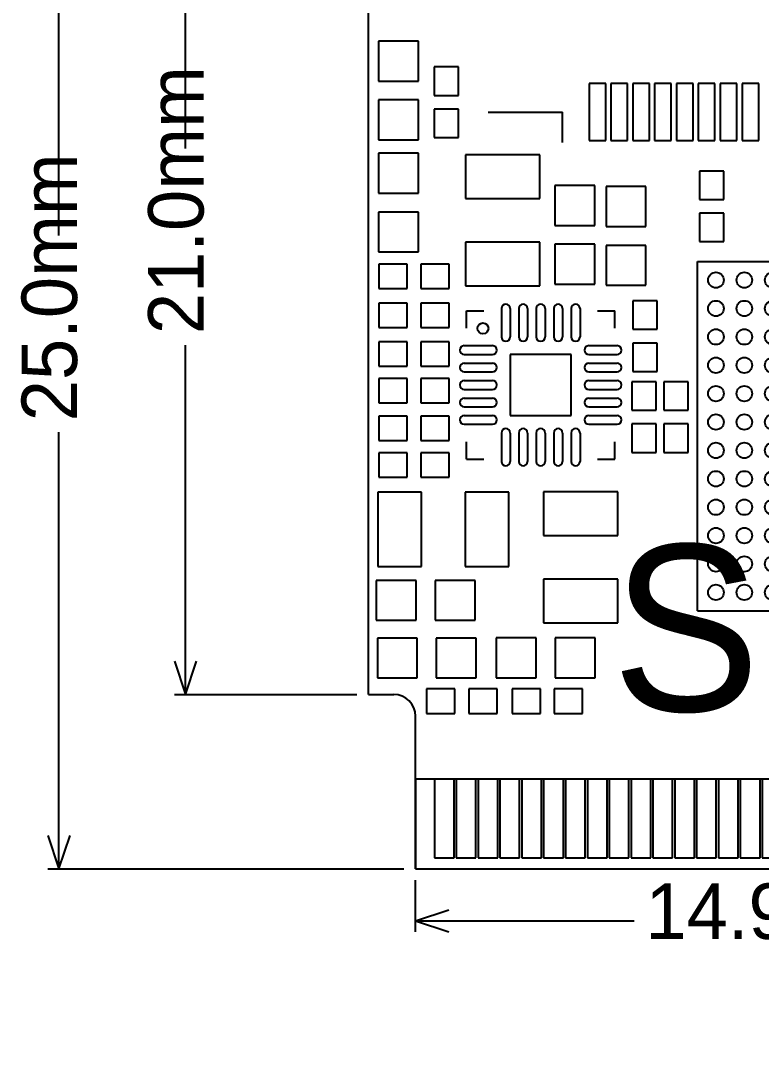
# Model space of a CAD drawing. Header units: millimetres. Extents: x -0.4 to 33.8, y 0 to 35.9.
# Drawn here: x -0.42 to 16.53, y 0 to 23.73 of the extents above; entities that cross this region are included whole.
import ezdxf

# ---------------------------------------------------------------- set-up
doc = ezdxf.new("R2010")
doc.units = ezdxf.units.MM
for name, color, linetype in [('KeepOutLayer', 6, 'Continuous'), ('TopOverlay', 2, 'Continuous'), ('TopSolder', 216, 'Continuous')]:
    doc.layers.add(name, color=color, linetype=linetype)

# ---------------------------------------------------------------- blocks, each defined once
blk = doc.blocks.new('C0603_M_9')
at = {"layer": 'TopSolder'}
for p, q in [((0.432, 0.457), (-0.483, 0.457)), ((-0.483, 0.457), (-0.483, -0.457)), ((0.432, -0.457), (0.432, 0.457)), ((1.778, 0.457), (0.864, 0.457)), ((0.864, 0.457), (0.864, -0.457)), ((1.778, -0.457), (1.778, 0.457)), ((-0.483, -0.457), (0.432, -0.457)), ((0.864, -0.457), (1.778, -0.457))]:
    blk.add_line(p, q, dxfattribs=at)
for centre in [(-0.025, 0), (1.321, 0)]:
    blk.add_circle(centre, 0, dxfattribs=at)
blk = doc.blocks.new('C0603_M_10')
at = {"layer": 'TopSolder'}
for p, q in [((0.432, 0.457), (-0.483, 0.457)), ((-0.483, 0.457), (-0.483, -0.457)), ((0.432, -0.457), (0.432, 0.457)), ((1.778, 0.457), (0.864, 0.457)), ((0.864, 0.457), (0.864, -0.457)), ((1.778, -0.457), (1.778, 0.457)), ((-0.483, -0.457), (0.432, -0.457)), ((0.864, -0.457), (1.778, -0.457))]:
    blk.add_line(p, q, dxfattribs=at)
for centre in [(-0.025, 0), (1.321, 0)]:
    blk.add_circle(centre, 0, dxfattribs=at)
blk = doc.blocks.new('QFN20_3_3_15')
at = {"layer": 'TopOverlay'}
for p, q in [((-1.7, 1.3), (-1.7, 1.7)), ((-1.7, 1.7), (-1.3, 1.7)), ((1.3, 1.7), (1.7, 1.7)), ((1.7, 1.3), (1.7, 1.7)), ((-1.7, -1.7), (-1.7, -1.3)), ((1.7, -1.7), (1.7, -1.3)), ((-1.7, -1.7), (-1.3, -1.7)), ((1.3, -1.7), (1.7, -1.7))]:
    blk.add_line(p, q, dxfattribs=at)
blk.add_circle((-1.321, 1.295), 0.125, dxfattribs=at)
at = {"layer": 'TopSolder'}
for p, q in [((-0.9, 1.75), (-0.9, 1.1)), ((-0.7, 1.75), (-0.7, 1.1)), ((-0.5, 1.75), (-0.5, 1.1)), ((-0.3, 1.75), (-0.3, 1.1)), ((-0.1, 1.75), (-0.1, 1.1)), ((0.1, 1.75), (0.1, 1.1)), ((0.3, 1.75), (0.3, 1.1)), ((0.5, 1.75), (0.5, 1.1)), ((0.7, 1.75), (0.7, 1.1)), ((0.9, 1.75), (0.9, 1.1)), ((-1.75, 0.9), (-1.1, 0.9)), ((1.1, 0.9), (1.75, 0.9)), ((-1.75, 0.7), (-1.1, 0.7)), ((-1.75, 0.5), (-1.1, 0.5)), ((-0.7, 0.7), (-0.7, -0.7)), ((0.7, 0.7), (-0.7, 0.7)), ((0.7, -0.7), (0.7, 0.7)), ((1.1, 0.7), (1.75, 0.7)), ((1.1, 0.5), (1.75, 0.5)), ((-1.75, 0.3), (-1.1, 0.3)), ((1.1, 0.3), (1.75, 0.3)), ((-1.75, 0.1), (-1.1, 0.1)), ((1.1, 0.1), (1.75, 0.1)), ((-1.75, -0.1), (-1.1, -0.1)), ((1.1, -0.1), (1.75, -0.1)), ((-1.75, -0.3), (-1.1, -0.3)), ((1.1, -0.3), (1.75, -0.3)), ((-1.75, -0.5), (-1.1, -0.5)), ((-1.75, -0.7), (-1.1, -0.7)), ((-0.7, -0.7), (0.7, -0.7)), ((1.1, -0.5), (1.75, -0.5)), ((1.1, -0.7), (1.75, -0.7)), ((-1.75, -0.9), (-1.1, -0.9)), ((1.1, -0.9), (1.75, -0.9)), ((-0.9, -1.1), (-0.9, -1.75)), ((-0.7, -1.1), (-0.7, -1.75)), ((-0.5, -1.1), (-0.5, -1.75)), ((-0.3, -1.1), (-0.3, -1.75)), ((-0.1, -1.1), (-0.1, -1.75)), ((0.1, -1.1), (0.1, -1.75)), ((0.3, -1.1), (0.3, -1.75)), ((0.5, -1.1), (0.5, -1.75)), ((0.7, -1.1), (0.7, -1.75)), ((0.9, -1.1), (0.9, -1.75))]:
    blk.add_line(p, q, dxfattribs=at)
for centre in [(-0.8, 1.425), (-0.4, 1.425), (0, 1.425), (0.4, 1.425), (0.8, 1.425), (-1.425, 0.8), (1.425, 0.8), (-1.425, 0.4), (1.425, 0.4), (-1.425, 0), (0, 0), (1.425, 0), (-1.425, -0.4), (1.425, -0.4), (-1.425, -0.8), (1.425, -0.8), (-0.8, -1.425), (-0.4, -1.425), (0, -1.425), (0.4, -1.425), (0.8, -1.425)]:
    blk.add_circle(centre, 0, dxfattribs=at)
for centre, start, end in [((-0.8, 1.75), 0, 180), ((-0.4, 1.75), 0, 180), ((0, 1.75), 0, 180), ((0.4, 1.75), 0, 180), ((0.8, 1.75), 0, 180), ((-0.8, 1.1), 180, 0), ((-0.4, 1.1), 180, 0), ((0, 1.1), 180, 0), ((0.4, 1.1), 180, 0), ((0.8, 1.1), 180, 0), ((-1.75, 0.8), 90, 270), ((-1.1, 0.8), 270, 90), ((1.1, 0.8), 90, 270), ((1.75, 0.8), 270, 90), ((-1.75, 0.4), 90, 270), ((-1.1, 0.4), 270, 90), ((1.1, 0.4), 90, 270), ((1.75, 0.4), 270, 90), ((-1.75, 0), 90, 270), ((-1.1, 0), 270, 90), ((1.1, 0), 90, 270), ((1.75, 0), 270, 90), ((-1.75, -0.4), 90, 270), ((-1.1, -0.4), 270, 90), ((1.1, -0.4), 90, 270), ((1.75, -0.4), 270, 90), ((-1.75, -0.8), 90, 270), ((-1.1, -0.8), 270, 90), ((1.1, -0.8), 90, 270), ((1.75, -0.8), 270, 90), ((-0.8, -1.1), 0, 180), ((-0.4, -1.1), 0, 180), ((0, -1.1), 0, 180), ((0.4, -1.1), 0, 180), ((0.8, -1.1), 0, 180), ((-0.8, -1.75), 180, 0), ((-0.4, -1.75), 180, 0), ((0, -1.75), 180, 0), ((0.4, -1.75), 180, 0), ((0.8, -1.75), 180, 0)]:
    blk.add_arc(centre, 0.1, start, end, dxfattribs=at)
blk = doc.blocks.new('BGA144_16')
at = {"layer": 'TopOverlay'}
for p, q in [((-4, 4), (-4, -4)), ((4, 4), (-4, 4)), ((4, 4), (4, -4)), ((4, -4), (-4, -4))]:
    blk.add_line(p, q, dxfattribs=at)
blk.add_circle((-4.125, 4.388), 0.125, dxfattribs=at)
at = {"layer": 'TopSolder'}
for centre in [(-3.575, 3.575), (-2.925, 3.575), (-2.275, 3.575), (-1.625, 3.575), (-0.975, 3.575), (-0.325, 3.575), (0.325, 3.575), (0.975, 3.575), (1.625, 3.575), (2.275, 3.575), (2.925, 3.575), (3.575, 3.575), (-3.575, 2.925), (-2.925, 2.925), (-2.275, 2.925), (-1.625, 2.925), (-0.975, 2.925), (-0.325, 2.925), (0.325, 2.925), (0.975, 2.925), (1.625, 2.925), (2.275, 2.925), (2.925, 2.925), (3.575, 2.925), (-3.575, 2.275), (-2.925, 2.275), (-2.275, 2.275), (-1.625, 2.275), (-0.975, 2.275), (-0.325, 2.275), (0.325, 2.275), (0.975, 2.275), (1.625, 2.275), (2.275, 2.275), (2.925, 2.275), (3.575, 2.275), (-3.575, 1.625), (-2.925, 1.625), (-2.275, 1.625), (-1.625, 1.625), (-0.975, 1.625), (-0.325, 1.625), (0.325, 1.625), (0.975, 1.625), (1.625, 1.625), (2.275, 1.625), (2.925, 1.625), (3.575, 1.625), (-3.575, 0.975), (-2.925, 0.975), (-2.275, 0.975), (-1.625, 0.975), (-0.975, 0.975), (-0.325, 0.975), (0.325, 0.975), (0.975, 0.975), (1.625, 0.975), (2.275, 0.975), (2.925, 0.975), (3.575, 0.975), (-3.575, 0.325), (-2.925, 0.325), (-2.275, 0.325), (-1.625, 0.325), (-0.975, 0.325), (-0.325, 0.325), (0.325, 0.325), (0.975, 0.325), (1.625, 0.325), (2.275, 0.325), (2.925, 0.325), (3.575, 0.325), (-3.575, -0.325), (-2.925, -0.325), (-2.275, -0.325), (-1.625, -0.325), (-0.975, -0.325), (-0.325, -0.325), (0.325, -0.325), (0.975, -0.325), (1.625, -0.325), (2.275, -0.325), (2.925, -0.325), (3.575, -0.325), (-3.575, -0.975), (-2.925, -0.975), (-2.275, -0.975), (-1.625, -0.975), (-0.975, -0.975), (-0.325, -0.975), (0.325, -0.975), (0.975, -0.975), (1.625, -0.975), (2.275, -0.975), (2.925, -0.975), (3.575, -0.975), (-3.575, -1.625), (-2.925, -1.625), (-2.275, -1.625), (-1.625, -1.625), (-0.975, -1.625), (-0.325, -1.625), (0.325, -1.625), (0.975, -1.625), (1.625, -1.625), (2.275, -1.625), (2.925, -1.625), (3.575, -1.625), (-3.575, -2.275), (-2.925, -2.275), (-2.275, -2.275), (-1.625, -2.275), (-0.975, -2.275), (-0.325, -2.275), (0.325, -2.275), (0.975, -2.275), (1.625, -2.275), (2.275, -2.275), (2.925, -2.275), (3.575, -2.275), (-3.575, -2.925), (-2.925, -2.925), (-2.275, -2.925), (-1.625, -2.925), (-0.975, -2.925), (-0.325, -2.925), (0.325, -2.925), (0.975, -2.925), (1.625, -2.925), (2.275, -2.925), (2.925, -2.925), (3.575, -2.925), (-3.575, -3.575), (-2.925, -3.575), (-2.275, -3.575), (-1.625, -3.575), (-0.975, -3.575), (-0.325, -3.575), (0.325, -3.575), (0.975, -3.575), (1.625, -3.575), (2.275, -3.575), (2.925, -3.575), (3.575, -3.575)]:
    blk.add_circle(centre, 0.178, dxfattribs=at)
blk = doc.blocks.new('R0402_M_21')
at = {"layer": 'TopSolder'}
for p, q in [((-0.808, 0.279), (-0.808, -0.279)), ((-0.157, 0.279), (-0.808, 0.279)), ((-0.157, -0.279), (-0.157, 0.279)), ((0.157, 0.279), (0.157, -0.279)), ((0.808, 0.279), (0.157, 0.279)), ((0.808, -0.279), (0.808, 0.279)), ((-0.808, -0.279), (-0.157, -0.279)), ((0.157, -0.279), (0.808, -0.279))]:
    blk.add_line(p, q, dxfattribs=at)
for centre in [(-0.483, 0), (0.483, 0)]:
    blk.add_circle(centre, 0, dxfattribs=at)
blk = doc.blocks.new('R0402_M_22')
at = {"layer": 'TopSolder'}
for p, q in [((-0.808, 0.279), (-0.808, -0.279)), ((-0.157, 0.279), (-0.808, 0.279)), ((-0.157, -0.279), (-0.157, 0.279)), ((0.157, 0.279), (0.157, -0.279)), ((0.808, 0.279), (0.157, 0.279)), ((0.808, -0.279), (0.808, 0.279)), ((-0.808, -0.279), (-0.157, -0.279)), ((0.157, -0.279), (0.808, -0.279))]:
    blk.add_line(p, q, dxfattribs=at)
for centre in [(-0.483, 0), (0.483, 0)]:
    blk.add_circle(centre, 0, dxfattribs=at)
blk = doc.blocks.new('R0402_M_23')
at = {"layer": 'TopSolder'}
for p, q in [((-0.808, 0.279), (-0.808, -0.279)), ((-0.157, 0.279), (-0.808, 0.279)), ((-0.157, -0.279), (-0.157, 0.279)), ((0.157, 0.279), (0.157, -0.279)), ((0.808, 0.279), (0.157, 0.279)), ((0.808, -0.279), (0.808, 0.279)), ((-0.808, -0.279), (-0.157, -0.279)), ((0.157, -0.279), (0.808, -0.279))]:
    blk.add_line(p, q, dxfattribs=at)
for centre in [(-0.483, 0), (0.483, 0)]:
    blk.add_circle(centre, 0, dxfattribs=at)
blk = doc.blocks.new('R0402_M_24')
at = {"layer": 'TopSolder'}
for p, q in [((-0.808, 0.279), (-0.808, -0.279)), ((-0.157, 0.279), (-0.808, 0.279)), ((-0.157, -0.279), (-0.157, 0.279)), ((0.157, 0.279), (0.157, -0.279)), ((0.808, 0.279), (0.157, 0.279)), ((0.808, -0.279), (0.808, 0.279)), ((-0.808, -0.279), (-0.157, -0.279)), ((0.157, -0.279), (0.808, -0.279))]:
    blk.add_line(p, q, dxfattribs=at)
for centre in [(-0.483, 0), (0.483, 0)]:
    blk.add_circle(centre, 0, dxfattribs=at)
blk = doc.blocks.new('R0402_M_25')
at = {"layer": 'TopSolder'}
for p, q in [((-0.808, 0.279), (-0.808, -0.279)), ((-0.157, 0.279), (-0.808, 0.279)), ((-0.157, -0.279), (-0.157, 0.279)), ((0.157, 0.279), (0.157, -0.279)), ((0.808, 0.279), (0.157, 0.279)), ((0.808, -0.279), (0.808, 0.279)), ((-0.808, -0.279), (-0.157, -0.279)), ((0.157, -0.279), (0.808, -0.279))]:
    blk.add_line(p, q, dxfattribs=at)
for centre in [(-0.483, 0), (0.483, 0)]:
    blk.add_circle(centre, 0, dxfattribs=at)
blk = doc.blocks.new('R0402_M_26')
at = {"layer": 'TopSolder'}
for p, q in [((-0.808, 0.279), (-0.808, -0.279)), ((-0.157, 0.279), (-0.808, 0.279)), ((-0.157, -0.279), (-0.157, 0.279)), ((0.157, 0.279), (0.157, -0.279)), ((0.808, 0.279), (0.157, 0.279)), ((0.808, -0.279), (0.808, 0.279)), ((-0.808, -0.279), (-0.157, -0.279)), ((0.157, -0.279), (0.808, -0.279))]:
    blk.add_line(p, q, dxfattribs=at)
for centre in [(-0.483, 0), (0.483, 0)]:
    blk.add_circle(centre, 0, dxfattribs=at)
blk = doc.blocks.new('0806L_27')
at = {"layer": 'TopSolder'}
for p, q in [((-0.5, 0.85), (-0.5, -0.85)), ((0.5, 0.85), (-0.5, 0.85)), ((0.5, -0.85), (0.5, 0.85)), ((1.5, 0.85), (1.5, -0.85)), ((2.5, 0.85), (1.5, 0.85)), ((2.5, -0.85), (2.5, 0.85)), ((-0.5, -0.85), (0.5, -0.85)), ((1.5, -0.85), (2.5, -0.85))]:
    blk.add_line(p, q, dxfattribs=at)
for centre in [(0, 0), (2, 0)]:
    blk.add_circle(centre, 0, dxfattribs=at)
blk = doc.blocks.new('0806L_28')
at = {"layer": 'TopSolder'}
for p, q in [((-0.5, 0.85), (-0.5, -0.85)), ((0.5, 0.85), (-0.5, 0.85)), ((0.5, -0.85), (0.5, 0.85)), ((1.5, 0.85), (1.5, -0.85)), ((2.5, 0.85), (1.5, 0.85)), ((2.5, -0.85), (2.5, 0.85)), ((-0.5, -0.85), (0.5, -0.85)), ((1.5, -0.85), (2.5, -0.85))]:
    blk.add_line(p, q, dxfattribs=at)
for centre in [(0, 0), (2, 0)]:
    blk.add_circle(centre, 0, dxfattribs=at)
blk = doc.blocks.new('0806L_29')
at = {"layer": 'TopSolder'}
for p, q in [((-0.5, 0.85), (-0.5, -0.85)), ((0.5, 0.85), (-0.5, 0.85)), ((0.5, -0.85), (0.5, 0.85)), ((1.5, 0.85), (1.5, -0.85)), ((2.5, 0.85), (1.5, 0.85)), ((2.5, -0.85), (2.5, 0.85)), ((-0.5, -0.85), (0.5, -0.85)), ((1.5, -0.85), (2.5, -0.85))]:
    blk.add_line(p, q, dxfattribs=at)
for centre in [(0, 0), (2, 0)]:
    blk.add_circle(centre, 0, dxfattribs=at)
blk = doc.blocks.new('M2_67P0R50_MALE_30')
at = {"layer": 'TopSolder'}
for p, q in [((-0.676, 1.247), (-0.679, -0.8)), ((19.155, 1.247), (-0.676, 1.247)), ((19.158, -0.8), (19.155, 1.247)), ((-0.226, 0.996), (-0.226, -0.805)), ((0.225, 0.996), (-0.226, 0.996)), ((0.225, -0.805), (0.225, 0.996)), ((0.274, 0.996), (0.274, -0.805)), ((0.725, 0.996), (0.274, 0.996)), ((0.725, -0.805), (0.725, 0.996)), ((0.774, 0.996), (0.774, -0.805)), ((1.225, 0.996), (0.774, 0.996)), ((1.225, -0.805), (1.225, 0.996)), ((1.274, 0.996), (1.274, -0.805)), ((1.725, 0.996), (1.274, 0.996)), ((1.725, -0.805), (1.725, 0.996)), ((1.774, 0.996), (1.774, -0.805)), ((2.225, 0.996), (1.774, 0.996)), ((2.225, -0.805), (2.225, 0.996)), ((2.274, 0.996), (2.274, -0.805)), ((2.725, 0.996), (2.274, 0.996)), ((2.725, -0.805), (2.725, 0.996)), ((4.774, 0.996), (4.774, -0.805)), ((5.225, 0.996), (4.774, 0.996)), ((5.225, -0.805), (5.225, 0.996)), ((5.274, 0.996), (5.274, -0.805)), ((5.725, 0.996), (5.274, 0.996)), ((5.725, -0.805), (5.725, 0.996)), ((5.774, 0.996), (5.774, -0.805)), ((6.225, 0.996), (5.774, 0.996)), ((6.225, -0.805), (6.225, 0.996)), ((6.274, 0.996), (6.274, -0.805)), ((6.725, 0.996), (6.274, 0.996)), ((6.725, -0.805), (6.725, 0.996)), ((6.774, 0.996), (6.774, -0.805)), ((7.225, 0.996), (6.774, 0.996)), ((7.225, -0.805), (7.225, 0.996)), ((7.274, 0.996), (7.274, -0.805)), ((7.725, 0.996), (7.274, 0.996)), ((7.725, -0.805), (7.725, 0.996)), ((7.774, 0.996), (7.774, -0.805)), ((8.225, 0.996), (7.774, 0.996)), ((8.225, -0.805), (8.225, 0.996)), ((8.274, 0.996), (8.274, -0.805)), ((8.725, 0.996), (8.274, 0.996)), ((8.725, -0.805), (8.725, 0.996)), ((8.774, 0.996), (8.774, -0.805)), ((9.225, 0.996), (8.774, 0.996)), ((9.225, -0.805), (9.225, 0.996)), ((9.274, 0.996), (9.274, -0.805)), ((9.725, 0.996), (9.274, 0.996)), ((9.725, -0.805), (9.725, 0.996)), ((9.774, 0.996), (9.774, -0.805)), ((10.225, 0.996), (9.774, 0.996)), ((10.225, -0.805), (10.225, 0.996)), ((10.274, 0.996), (10.274, -0.805)), ((10.725, 0.996), (10.274, 0.996)), ((10.725, -0.805), (10.725, 0.996)), ((10.774, 0.996), (10.774, -0.805)), ((11.225, 0.996), (10.774, 0.996)), ((11.225, -0.805), (11.225, 0.996)), ((11.274, 0.996), (11.274, -0.805)), ((11.725, 0.996), (11.274, 0.996)), ((11.725, -0.805), (11.725, 0.996)), ((11.774, 0.996), (11.774, -0.805)), ((12.225, 0.996), (11.774, 0.996)), ((12.225, -0.805), (12.225, 0.996)), ((12.274, 0.996), (12.274, -0.805)), ((12.725, 0.996), (12.274, 0.996)), ((12.725, -0.805), (12.725, 0.996)), ((12.774, 0.996), (12.774, -0.805)), ((13.225, 0.996), (12.774, 0.996)), ((13.225, -0.805), (13.225, 0.996)), ((13.274, 0.996), (13.274, -0.805)), ((13.725, 0.996), (13.274, 0.996)), ((13.725, -0.805), (13.725, 0.996)), ((13.774, 0.996), (13.774, -0.805)), ((14.225, 0.996), (13.774, 0.996)), ((14.225, -0.805), (14.225, 0.996)), ((14.274, 0.996), (14.274, -0.805)), ((14.725, 0.996), (14.274, 0.996)), ((14.725, -0.805), (14.725, 0.996)), ((14.774, 0.996), (14.774, -0.805)), ((15.225, 0.996), (14.774, 0.996)), ((15.225, -0.805), (15.225, 0.996)), ((15.274, 0.996), (15.274, -0.805)), ((15.725, 0.996), (15.274, 0.996)), ((15.725, -0.805), (15.725, 0.996)), ((15.774, 0.996), (15.774, -0.805)), ((16.225, 0.996), (15.774, 0.996)), ((16.225, -0.805), (16.225, 0.996)), ((16.274, 0.996), (16.274, -0.805)), ((16.725, 0.996), (16.274, 0.996)), ((16.725, -0.805), (16.725, 0.996)), ((16.774, 0.996), (16.774, -0.805)), ((17.225, 0.996), (16.774, 0.996)), ((17.225, -0.805), (17.225, 0.996)), ((17.274, 0.996), (17.274, -0.805)), ((17.725, 0.996), (17.274, 0.996)), ((17.725, -0.805), (17.725, 0.996)), ((17.774, 0.996), (17.774, -0.805)), ((18.225, 0.996), (17.774, 0.996)), ((18.225, -0.805), (18.225, 0.996)), ((18.274, 0.996), (18.274, -0.805)), ((18.725, 0.996), (18.274, 0.996)), ((18.725, -0.805), (18.725, 0.996)), ((-0.679, -0.8), (19.158, -0.8)), ((-0.226, -0.805), (0.225, -0.805)), ((0.274, -0.805), (0.725, -0.805)), ((0.774, -0.805), (1.225, -0.805)), ((1.274, -0.805), (1.725, -0.805)), ((1.774, -0.805), (2.225, -0.805)), ((2.274, -0.805), (2.725, -0.805)), ((4.774, -0.805), (5.225, -0.805)), ((5.274, -0.805), (5.725, -0.805)), ((5.774, -0.805), (6.225, -0.805)), ((6.274, -0.805), (6.725, -0.805)), ((6.774, -0.805), (7.225, -0.805)), ((7.274, -0.805), (7.725, -0.805)), ((7.774, -0.805), (8.225, -0.805)), ((8.274, -0.805), (8.725, -0.805)), ((8.774, -0.805), (9.225, -0.805)), ((9.274, -0.805), (9.725, -0.805)), ((9.774, -0.805), (10.225, -0.805)), ((10.274, -0.805), (10.725, -0.805)), ((10.774, -0.805), (11.225, -0.805)), ((11.274, -0.805), (11.725, -0.805)), ((11.774, -0.805), (12.225, -0.805)), ((12.274, -0.805), (12.725, -0.805)), ((12.774, -0.805), (13.225, -0.805)), ((13.274, -0.805), (13.725, -0.805)), ((13.774, -0.805), (14.225, -0.805)), ((14.274, -0.805), (14.725, -0.805)), ((14.774, -0.805), (15.225, -0.805)), ((15.274, -0.805), (15.725, -0.805)), ((15.774, -0.805), (16.225, -0.805)), ((16.274, -0.805), (16.725, -0.805)), ((16.774, -0.805), (17.225, -0.805)), ((17.274, -0.805), (17.725, -0.805)), ((17.774, -0.805), (18.225, -0.805)), ((18.274, -0.805), (18.725, -0.805)), ((19.158, -0.8), (19.158, -0.8))]:
    blk.add_line(p, q, dxfattribs=at)
for centre in [(0, 0.095), (0.5, 0.095), (1, 0.095), (1.5, 0.095), (2, 0.095), (2.5, 0.095), (5, 0.095), (5.5, 0.095), (6, 0.095), (6.5, 0.095), (7, 0.095), (7.5, 0.095), (8, 0.095), (8.5, 0.095), (9, 0.095), (9.5, 0.095), (10, 0.095), (10.5, 0.095), (11, 0.095), (11.5, 0.095), (12, 0.095), (12.5, 0.095), (13, 0.095), (13.5, 0.095), (14, 0.095), (14.5, 0.095), (15, 0.095), (15.5, 0.095), (16, 0.095), (16.5, 0.095), (17, 0.095), (17.5, 0.095), (18, 0.095), (18.5, 0.095)]:
    blk.add_circle(centre, 0, dxfattribs=at)
blk = doc.blocks.new('FPC_24P_0_5______________31')
at = {"layer": 'TopOverlay'}
for p in [(6.55, 0.117), (8.25, -0.583)]:
    blk.add_line(p, (6.55, -0.583), dxfattribs=at)
at = {"layer": 'TopSolder'}
for p, q in [((2.441, 0.068), (2.059, 0.068)), ((2.059, 0.068), (2.059, -1.234)), ((2.441, -1.234), (2.441, 0.068)), ((2.941, 0.068), (2.559, 0.068)), ((2.559, 0.068), (2.559, -1.234)), ((2.941, -1.234), (2.941, 0.068)), ((3.441, 0.068), (3.059, 0.068)), ((3.059, 0.068), (3.059, -1.234)), ((3.441, -1.234), (3.441, 0.068)), ((3.941, 0.068), (3.559, 0.068)), ((3.559, 0.068), (3.559, -1.234)), ((3.941, -1.234), (3.941, 0.068)), ((4.441, 0.068), (4.059, 0.068)), ((4.059, 0.068), (4.059, -1.234)), ((4.441, -1.234), (4.441, 0.068)), ((4.941, 0.068), (4.559, 0.068)), ((4.559, 0.068), (4.559, -1.234)), ((4.941, -1.234), (4.941, 0.068)), ((5.441, 0.068), (5.059, 0.068)), ((5.059, 0.068), (5.059, -1.234)), ((5.441, -1.234), (5.441, 0.068)), ((5.941, 0.068), (5.559, 0.068)), ((5.559, 0.068), (5.559, -1.234)), ((5.941, -1.234), (5.941, 0.068)), ((2.059, -1.234), (2.441, -1.234)), ((2.559, -1.234), (2.941, -1.234)), ((3.059, -1.234), (3.441, -1.234)), ((3.559, -1.234), (3.941, -1.234)), ((4.059, -1.234), (4.441, -1.234)), ((4.559, -1.234), (4.941, -1.234)), ((5.059, -1.234), (5.441, -1.234)), ((5.559, -1.234), (5.941, -1.234))]:
    blk.add_line(p, q, dxfattribs=at)
for centre in [(2.25, -0.583), (2.75, -0.583), (3.25, -0.583), (3.75, -0.583), (4.25, -0.583), (4.75, -0.583), (5.25, -0.583), (5.75, -0.583)]:
    blk.add_circle(centre, 0, dxfattribs=at)
blk = doc.blocks.new('C0402_M_38')
at = {"layer": 'TopSolder'}
for p, q in [((-0.351, 0.279), (-0.351, -0.279)), ((0.3, 0.279), (-0.351, 0.279)), ((0.3, -0.279), (0.3, 0.279)), ((0.614, 0.279), (0.614, -0.279)), ((1.265, 0.279), (0.614, 0.279)), ((1.265, -0.279), (1.265, 0.279)), ((-0.351, -0.279), (0.3, -0.279)), ((0.614, -0.279), (1.265, -0.279))]:
    blk.add_line(p, q, dxfattribs=at)
for centre in [(-0.025, 0), (0.94, 0)]:
    blk.add_circle(centre, 0, dxfattribs=at)
blk = doc.blocks.new('C0603_M_47')
at = {"layer": 'TopSolder'}
for p, q in [((0.432, 0.457), (-0.483, 0.457)), ((-0.483, 0.457), (-0.483, -0.457)), ((0.432, -0.457), (0.432, 0.457)), ((1.778, 0.457), (0.864, 0.457)), ((0.864, 0.457), (0.864, -0.457)), ((1.778, -0.457), (1.778, 0.457)), ((-0.483, -0.457), (0.432, -0.457)), ((0.864, -0.457), (1.778, -0.457))]:
    blk.add_line(p, q, dxfattribs=at)
for centre in [(-0.025, 0), (1.321, 0)]:
    blk.add_circle(centre, 0, dxfattribs=at)
blk = doc.blocks.new('C0402_M_50')
at = {"layer": 'TopSolder'}
for p, q in [((-0.351, 0.279), (-0.351, -0.279)), ((0.3, 0.279), (-0.351, 0.279)), ((0.3, -0.279), (0.3, 0.279)), ((0.614, 0.279), (0.614, -0.279)), ((1.265, 0.279), (0.614, 0.279)), ((1.265, -0.279), (1.265, 0.279)), ((-0.351, -0.279), (0.3, -0.279)), ((0.614, -0.279), (1.265, -0.279))]:
    blk.add_line(p, q, dxfattribs=at)
for centre in [(-0.025, 0), (0.94, 0)]:
    blk.add_circle(centre, 0, dxfattribs=at)
blk = doc.blocks.new('C0402_M_53')
at = {"layer": 'TopSolder'}
for p, q in [((-0.351, 0.279), (-0.351, -0.279)), ((0.3, 0.279), (-0.351, 0.279)), ((0.3, -0.279), (0.3, 0.279)), ((0.614, 0.279), (0.614, -0.279)), ((1.265, 0.279), (0.614, 0.279)), ((1.265, -0.279), (1.265, 0.279)), ((-0.351, -0.279), (0.3, -0.279)), ((0.614, -0.279), (1.265, -0.279))]:
    blk.add_line(p, q, dxfattribs=at)
for centre in [(-0.025, 0), (0.94, 0)]:
    blk.add_circle(centre, 0, dxfattribs=at)
blk = doc.blocks.new('C0402_M_59')
at = {"layer": 'TopSolder'}
for p, q in [((-0.351, 0.279), (-0.351, -0.279)), ((0.3, 0.279), (-0.351, 0.279)), ((0.3, -0.279), (0.3, 0.279)), ((0.614, 0.279), (0.614, -0.279)), ((1.265, 0.279), (0.614, 0.279)), ((1.265, -0.279), (1.265, 0.279)), ((-0.351, -0.279), (0.3, -0.279)), ((0.614, -0.279), (1.265, -0.279))]:
    blk.add_line(p, q, dxfattribs=at)
for centre in [(-0.025, 0), (0.94, 0)]:
    blk.add_circle(centre, 0, dxfattribs=at)
blk = doc.blocks.new('C0402_M_63')
at = {"layer": 'TopSolder'}
for p, q in [((-0.351, 0.279), (-0.351, -0.279)), ((0.3, 0.279), (-0.351, 0.279)), ((0.3, -0.279), (0.3, 0.279)), ((0.614, 0.279), (0.614, -0.279)), ((1.265, 0.279), (0.614, 0.279)), ((1.265, -0.279), (1.265, 0.279)), ((-0.351, -0.279), (0.3, -0.279)), ((0.614, -0.279), (1.265, -0.279))]:
    blk.add_line(p, q, dxfattribs=at)
for centre in [(-0.025, 0), (0.94, 0)]:
    blk.add_circle(centre, 0, dxfattribs=at)
blk = doc.blocks.new('C0603_M_64')
at = {"layer": 'TopSolder'}
for p, q in [((0.432, 0.457), (-0.483, 0.457)), ((-0.483, 0.457), (-0.483, -0.457)), ((0.432, -0.457), (0.432, 0.457)), ((1.778, 0.457), (0.864, 0.457)), ((0.864, 0.457), (0.864, -0.457)), ((1.778, -0.457), (1.778, 0.457)), ((-0.483, -0.457), (0.432, -0.457)), ((0.864, -0.457), (1.778, -0.457))]:
    blk.add_line(p, q, dxfattribs=at)
for centre in [(-0.025, 0), (1.321, 0)]:
    blk.add_circle(centre, 0, dxfattribs=at)
blk = doc.blocks.new('C0402_M_66')
at = {"layer": 'TopSolder'}
for p, q in [((-0.351, 0.279), (-0.351, -0.279)), ((0.3, 0.279), (-0.351, 0.279)), ((0.3, -0.279), (0.3, 0.279)), ((0.614, 0.279), (0.614, -0.279)), ((1.265, 0.279), (0.614, 0.279)), ((1.265, -0.279), (1.265, 0.279)), ((-0.351, -0.279), (0.3, -0.279)), ((0.614, -0.279), (1.265, -0.279))]:
    blk.add_line(p, q, dxfattribs=at)
for centre in [(-0.025, 0), (0.94, 0)]:
    blk.add_circle(centre, 0, dxfattribs=at)
blk = doc.blocks.new('C0603_M_67')
at = {"layer": 'TopSolder'}
for p, q in [((0.432, 0.457), (-0.483, 0.457)), ((-0.483, 0.457), (-0.483, -0.457)), ((0.432, -0.457), (0.432, 0.457)), ((1.778, 0.457), (0.864, 0.457)), ((0.864, 0.457), (0.864, -0.457)), ((1.778, -0.457), (1.778, 0.457)), ((-0.483, -0.457), (0.432, -0.457)), ((0.864, -0.457), (1.778, -0.457))]:
    blk.add_line(p, q, dxfattribs=at)
for centre in [(-0.025, 0), (1.321, 0)]:
    blk.add_circle(centre, 0, dxfattribs=at)
blk = doc.blocks.new('C0603_M_68')
at = {"layer": 'TopSolder'}
for p, q in [((0.432, 0.457), (-0.483, 0.457)), ((-0.483, 0.457), (-0.483, -0.457)), ((0.432, -0.457), (0.432, 0.457)), ((1.778, 0.457), (0.864, 0.457)), ((0.864, 0.457), (0.864, -0.457)), ((1.778, -0.457), (1.778, 0.457)), ((-0.483, -0.457), (0.432, -0.457)), ((0.864, -0.457), (1.778, -0.457))]:
    blk.add_line(p, q, dxfattribs=at)
for centre in [(-0.025, 0), (1.321, 0)]:
    blk.add_circle(centre, 0, dxfattribs=at)
blk = doc.blocks.new('C0402_M_69')
at = {"layer": 'TopSolder'}
for p, q in [((-0.351, 0.279), (-0.351, -0.279)), ((0.3, 0.279), (-0.351, 0.279)), ((0.3, -0.279), (0.3, 0.279)), ((0.614, 0.279), (0.614, -0.279)), ((1.265, 0.279), (0.614, 0.279)), ((1.265, -0.279), (1.265, 0.279)), ((-0.351, -0.279), (0.3, -0.279)), ((0.614, -0.279), (1.265, -0.279))]:
    blk.add_line(p, q, dxfattribs=at)
for centre in [(-0.025, 0), (0.94, 0)]:
    blk.add_circle(centre, 0, dxfattribs=at)
blk = doc.blocks.new('C0603_M_70')
at = {"layer": 'TopSolder'}
for p, q in [((0.432, 0.457), (-0.483, 0.457)), ((-0.483, 0.457), (-0.483, -0.457)), ((0.432, -0.457), (0.432, 0.457)), ((1.778, 0.457), (0.864, 0.457)), ((0.864, 0.457), (0.864, -0.457)), ((1.778, -0.457), (1.778, 0.457)), ((-0.483, -0.457), (0.432, -0.457)), ((0.864, -0.457), (1.778, -0.457))]:
    blk.add_line(p, q, dxfattribs=at)
for centre in [(-0.025, 0), (1.321, 0)]:
    blk.add_circle(centre, 0, dxfattribs=at)

msp = doc.modelspace()

# ---------------------------------------------------------------- linework, layer by layer
at = {"layer": 'KeepOutLayer'}
for p, q in [((7.544, 8.308), (7.544, 29.308)), ((7.544, 8.308), (8.118, 8.308)), ((8.618, 4.318), (8.618, 7.808)), ((8.618, 4.318), (23.548, 4.318))]:
    msp.add_line(p, q, dxfattribs=at)
msp.add_arc((8.118, 7.808), 0.5, 0, 90, dxfattribs=at)
at = {"layer": 'TopOverlay'}
for p, q in [((0.457, 18.812), (0.457, 29.308)), ((3.353, 20.807), (3.353, 29.308)), ((3.353, 8.308), (3.353, 16.304)), ((0.457, 4.318), (0.457, 14.308)), ((3.099, 9.07), (3.353, 8.308)), ((3.353, 8.308), (3.607, 9.07)), ((3.099, 8.308), (7.277, 8.308)), ((0.203, 5.08), (0.457, 4.318)), ((0.457, 4.318), (0.711, 5.08)), ((0.203, 4.318), (8.352, 4.318)), ((8.618, 2.87), (8.618, 4.051)), ((8.618, 3.124), (9.38, 3.378)), ((8.618, 3.124), (13.623, 3.124)), ((8.618, 3.124), (9.38, 2.87))]:
    msp.add_line(p, q, dxfattribs=at)
at = {"layer": 'TopSolder'}
for p, q in [((8.615, 6.364), (8.615, 4.318)), ((23.548, 6.364), (8.615, 6.364)), ((8.615, 4.318), (23.548, 4.318))]:
    msp.add_line(p, q, dxfattribs=at)

# ---------------------------------------------------------------- block references
for name, p, rotation in [('FPC_24P_0_5______________31', (18.529, 21.058), 180), ('C0603_M_47', (8.226, 22.781), 270), ('C0402_M_38', (9.319, 21.409), 90), ('C0603_M_64', (8.226, 18.92), 90), ('0806L_27', (10.614, 20.164), 270), ('C0402_M_50', (15.392, 19.939), 270), ('C0603_M_10', (12.265, 19.479), 270), ('C0603_M_9', (13.433, 19.453), 270), ('C0402_M_63', (9.039, 17.878), 180), ('BGA144_16', (19.066, 14.219), 180), ('R0402_M_25', (13.868, 16.51), 90), ('R0402_M_26', (13.843, 14.656), 90), ('C0402_M_69', (14.58, 15.113), 270), ('C0402_M_66', (9.039, 14.399), 180), ('0806L_29', (12.395, 12.446), 270), ('C0603_M_67', (9.496, 10.462), 180), ('C0603_M_68', (9.522, 9.141), 180), ('C0402_M_59', (9.22, 8.153), 360), ('C0402_M_53', (11.176, 8.153), 360), ('M2_67P0R50_MALE_30', (27.774, 5.564), 180)]:
    msp.add_blockref(name, p, dxfattribs=dict(rotation=rotation))
for name, p in [('R0402_M_22', (8.582, 16.989)), ('QFN20_3_3_15', (11.481, 15.392)), ('R0402_M_21', (8.582, 16.1)), ('R0402_M_23', (8.582, 15.262)), ('R0402_M_24', (8.582, 13.56)), ('0806L_28', (8.252, 12.087)), ('C0603_M_70', (10.947, 9.144))]:
    msp.add_blockref(name, p)

# ---------------------------------------------------------------- texts
at = {"layer": 'TopOverlay'}
for s, height, rotation, p in [('21.0mm', 1.27, 90, (3.768, 16.556)), ('25.0mm', 1.27, 90, (0.872, 14.561)), ('S', 3.81, 360, (13.106, 7.925))]:
    msp.add_text(s, height=height, rotation=rotation, dxfattribs=at).set_placement(p)
msp.add_text('14.9mm', height=1.27, dxfattribs=at).set_placement((13.877, 2.709))

doc.saveas('drawing.dxf')
